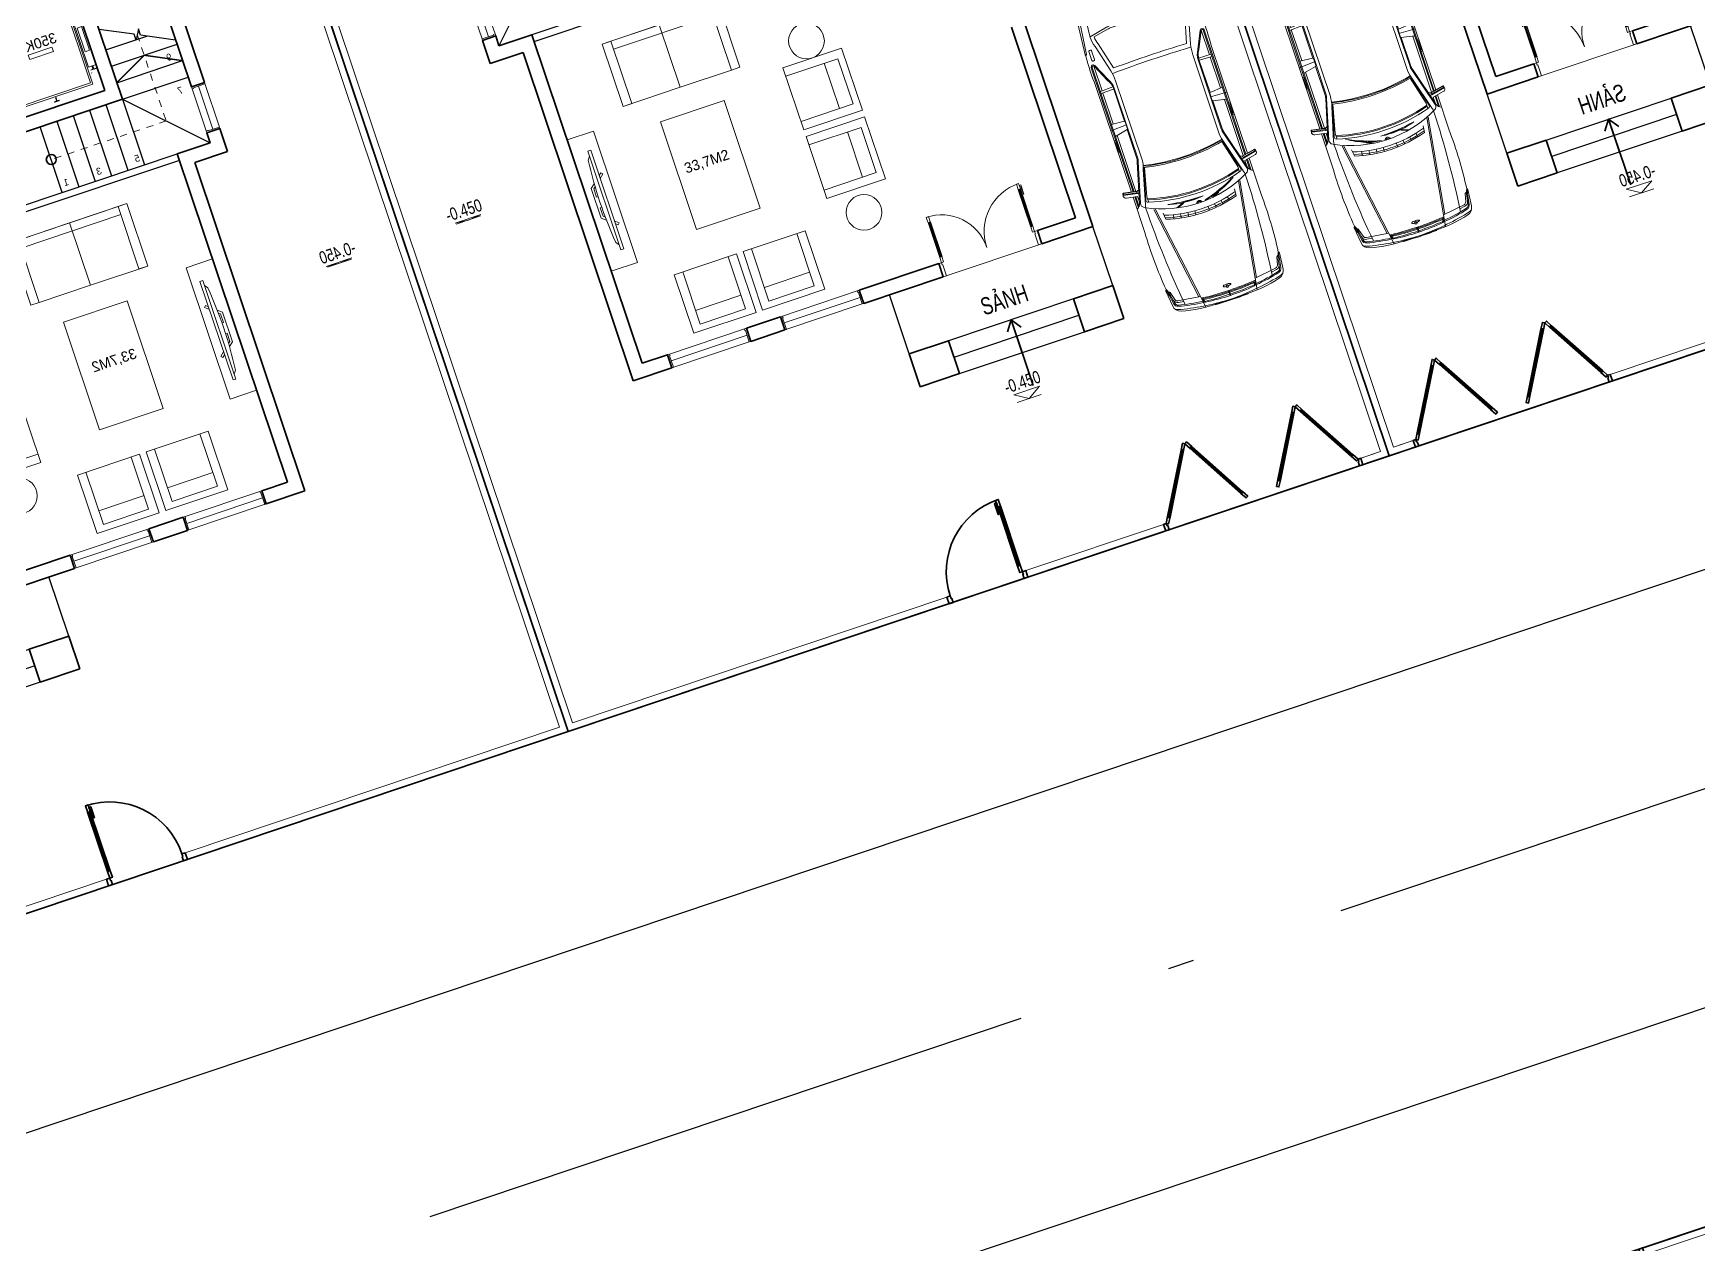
# Model space of a CAD drawing. Header units: metres. Extents: x 551291 to 569219, y 2064429 to 2066248.
# Drawn here: x 552570.07 to 552594.1, y 2065566.87 to 2065584.34 of the extents above; entities that cross this region are included whole.
import ezdxf

# ---------------------------------------------------------------- set-up
doc = ezdxf.new("R2010")
doc.units = ezdxf.units.M
for name, pattern in [('$AUDIT_BAD_LTYPE2', [0]), ('ACAD_ISO10W100', [18.5, 12, -3, 0.5, -3]), ('CENTER', [2, 1.25, -0.25, 0.25, -0.25]), ('HIDDEN2', [0.1875, 0.125, -0.0625])]:
    doc.linetypes.add(name, pattern=pattern)
doc.layers.get('0').update_dxf_attribs({"linetype": 'CONTINUOUS'})
for name, color, linetype, lineweight in [('-CONCRETE', 1, 'CONTINUOUS', 35), ('-DOOR', 137, 'CONTINUOUS', 9), ('-FURNITURE', 46, 'CONTINUOUS', 9), ('-HATCH', 8, 'CONTINUOUS', 5), ('-KH', 143, 'CONTINUOUS', 13), ('-LINE1', 7, 'CONTINUOUS', 18), ('-LINE2', 252, 'CONTINUOUS', 9), ('-TEXT', 7, 'CONTINUOUS', 15), ('-WALL', 4, 'CONTINUOUS', 35)]:
    doc.layers.add(name, color=color, linetype=linetype, lineweight=lineweight)
for name, color, linetype in [('APOLIC', 7, 'CONTINUOUS'), ('ChiaLo', 128, 'CENTER'), ('datOBt', 42, 'CONTINUOUS'), ('LogDg', 7, 'CONTINUOUS'), ('loKBT', 42, 'CONTINUOUS'), ('SOLO', 7, 'CONTINUOUS'), ('TEXT25', 2, 'CONTINUOUS'), ('TimDg', 222, 'CONTINUOUS'), ('ViaHeS', 32, 'CONTINUOUS')]:
    doc.layers.add(name, color=color, linetype=linetype)
doc.styles.add('1', font='arial.ttf')
doc.styles.add('kieuchuDim', font='arial.ttf', dxfattribs={"width": 0.75})
doc.styles.add('T1', font='', dxfattribs={"height": 200})
doc.styles.get('T1').set_extended_font_data('VNgeometric Light')
doc.dimstyles.new('1-100A3', dxfattribs={"dimscale": 100, "dimtxt": 2, "dimasz": 1.2, "dimexe": 1.8, "dimexo": 0, "dimgap": 0.75, "dimtad": 1, "dimdec": 0, "dimzin": 0, "dimdsep": 46, "dimtxsty": 'kieuchuDim', "dimblk": 'ARCHTICK', "dimcen": 0, "dimdle": 1.8, "dimclrd": 256, "dimclre": 256, "dimclrt": 7, "dimadec": 0, "dimazin": 0, "dimtfac": 0.0001, "dimtdec": 0, "dimtix": 1, "dimtmove": 2, "dimatfit": 3, "dimldrblk": 'ARCHTICK', "dimfxl": 0, "dimtolj": 1, "dimtzin": 0, "dimarcsym": 0})

# ---------------------------------------------------------------- blocks, each defined once
blk = doc.blocks.new('*U1147')
for points in [[(50, 796), (90, 796), (90, 896), (50, 896), (50, 796)], [(50, 799), (50, 100)], [(1795, 749), (1755, 749), (1755, 849), (1795, 849), (1795, 749)], [(1795, 752), (1795, 100)], [(50, 100), (90, 100), (90, 0), (50, 0), (50, 100)], [(1795, 100), (1755, 100), (1755, 0), (1795, 0), (1795, 100)]]:
    blk.add_lwpolyline(points)
at = {"ltscale": 0.3}
for points in [[(946, 0, 0.414214), (50, 896, 0.414214)], [(946, 0, -0.414214), (1795, 849, -0.414214)]]:
    blk.add_lwpolyline(points, format="xyb", dxfattribs=at)
for points in [[(22, 691), (22, 860), (50, 860), (50, 832), (27, 832), (27, 691)], [(0, 0), (50, 0), (50, -40), (60, -40), (60, -246), (0, -246)], [(1845, 0), (1795, 0), (1795, -40), (1785, -40), (1785, -246), (1845, -246)]]:
    blk.add_lwpolyline(points, close=True)
at = {"layer": 'APOLIC', "linetype": '$AUDIT_BAD_LTYPE2'}
for p, q in [((70, 100), (70, 796)), ((90, 796), (90, 100)), ((1755, 749), (1755, 100)), ((1775, 100), (1775, 749))]:
    blk.add_line(p, q, dxfattribs=at)
blk = doc.blocks.new('A$C6CE07C06')
for p, q in [((2811, 1945), (2844, 1766)), ((2816, 1953), (2822, 1954)), ((2828, 1949), (2860, 1769)), ((1355, 1774), (989, 1774)), ((1356, 1801), (1350, 1615)), ((1387, 1801), (1382, 1615)), ((1842, 1774), (1387, 1774)), ((1857, 1615), (1840, 1801)), ((1925, 1839), (1915, 1601)), ((1980, 1615), (2018, 1801)), ((2839, 1774), (2013, 1774)), ((2856, 1761), (2853, 1760)), ((2900, 1839), (3433, 1839)), ((3068, 1815), (2905, 1815)), ((3055, 1801), (2907, 1801)), ((2996, 1774), (2912, 1774)), ((3245, 1511), (3341, 1500)), ((3370, 1393), (3312, 1380)), ((3391, 1290), (3332, 1281)), ((3406, 1186), (3347, 1180)), ((3414, 1081), (3355, 1079)), ((3406, 779), (3347, 785)), ((3414, 884), (3355, 886)), ((3370, 572), (3312, 585)), ((3391, 675), (3332, 685)), ((1356, 164), (1350, 350)), ((1387, 164), (1382, 351)), ((1857, 351), (1840, 164)), ((1925, 127), (1915, 364)), ((1980, 351), (2018, 164)), ((3341, 465), (3245, 454)), ((1355, 191), (989, 191)), ((1842, 191), (1387, 191)), ((2839, 191), (2013, 191)), ((2811, 20), (2844, 199)), ((2816, 12), (2822, 11)), ((2828, 16), (2860, 196)), ((2901, 127), (3422, 127)), ((3068, 150), (2905, 150)), ((3055, 164), (2907, 164)), ((2996, 191), (2912, 191))]:
    blk.add_line(p, q)
for points in [[(2912, 1774), (2884, 1931, 0.322829), (2849, 1965), (2812, 1959, 0.422531), (2806, 1952), (2842, 1758), (2825, 1723)], [(4553, 340, -0.027873), (3110, 247, -0.059366), (3058, 256), (2582, 386, 0.079464), (2446, 413), (1281, 413, 0.06068), (1127, 394), (736, 296, -0.120949), (592, 270), (116, 311, -0.39497), (59, 371), (59, 1600, -0.404135), (117, 1660), (602, 1699, -0.112937), (736, 1673), (1127, 1571, 0.06068), (1281, 1553), (2446, 1553, 0.070217), (2582, 1578), (3058, 1711, -0.044809), (3109, 1718, -0.02806), (4553, 1625)], [(585, 1698), (531, 1430, 0.050349), (524, 1369), (524, 593, 0.051729), (531, 530), (585, 271)], [(713, 346, -0.11132), (605, 325), (561, 536, -0.051729), (555, 593), (555, 1369, -0.050349), (560, 1424), (605, 1644, -0.111864), (714, 1623), (1102, 1522, 0.016174), (1102, 443), (713, 347)], [(817, 1835, -0.039974), (1255, 1839), (2827, 1839)], [(2832, 150), (1846, 150), (999, 150, -0.758852), (984, 205), (1232, 321, -0.14996), (1372, 364), (1915, 364), (2389, 364, -0.077307), (2455, 354), (3016, 199, 0.360394), (3088, 230, 0.242572), (3089, 1735, 0.360655), (3017, 1766), (2455, 1611, -0.077307), (2389, 1601), (1915, 1601), (1372, 1601, -0.137614), (1232, 1645), (984, 1761, -0.758852), (999, 1815), (1846, 1815), (2832, 1815)], [(2834, 1801), (999, 1801, 0.768317), (992, 1772), (1240, 1655, 0.14228), (1371, 1613), (1857, 1615), (1865, 1608), (1971, 1608), (1980, 1615), (2389, 1615, 0.077278), (2451, 1624), (3023, 1782, 0.231129), (3080, 1839)], [(4578, 1777, -0.06824), (4603, 1702, -0.051611), (4688, 983), (4688, 1178, 0.069896), (4626, 1707, 0.32103), (4523, 1797), (4292, 1820, 0.311578), (4273, 1810, 0.311578)], [(4609, 1370, 0.043765), (4549, 1724, 0.303464), (4496, 1773), (4373, 1795, 0.018633), (4273, 1810, 0.083909), (4370, 1778), (4493, 1756, -0.304556), (4533, 1720, -0.038587), (4593, 1374)], [(4517, 1385), (4476, 1703, 0.304567), (4446, 1739), (4333, 1770, -0.23887), (4324, 1778), (4320, 1790)], [(4512, 1628), (4500, 1706, 0.304567), (4453, 1762), (4438, 1766)], [(1170, 1557, 0.017383), (1170, 408, -9.34877)], [(2526, 1563, -0.107872), (2527, 402, 0.970081)], [(2537, 1565, -0.107895), (2538, 400, -0.109161)], [(3212, 1273, -0.045041), (3259, 1070, 0.050749), (3081, 1543, -0.062222), (3208, 1285), (3219, 1281), (3256, 1209)], [(3104, 1495, -0.052375), (3205, 1275), (3214, 1272), (3259, 1184)], [(4578, 988, 0.025968), (4561, 1353, -0.502127), (4565, 1357), (4613, 1347)], [(4689, 1226), (4695, 1226, -0.001921), (4700, 983)], [(3197, 762, -0.045041), (3153, 558, 0.050749), (3195, 1062, -0.062222), (3198, 775), (3207, 766), (3242, 679)], [(3239, 660), (3198, 760), (3191, 767, 0.052375), (3195, 1009)], [(4578, 188, 0.06824), (4603, 263, 0.051611), (4688, 983), (4688, 788, -0.069896), (4626, 258, -0.32103), (4523, 168), (4292, 145, -0.311578), (4273, 155, -0.311578)], [(4613, 618), (4565, 608, -0.502127), (4561, 612, 0.02601), (4578, 977, 0.026384)], [(4689, 739), (4695, 739, 0.001921), (4700, 983)], [(4611, 595, -0.046101), (4549, 241, -0.303464), (4496, 192), (4373, 171, -0.018633), (4273, 155, -0.083909), (4370, 187), (4493, 209, 0.304556), (4533, 245, 0.038587), (4593, 591)], [(4517, 580), (4476, 262, -0.304567), (4446, 227), (4333, 195, 0.23887), (4324, 187), (4320, 175)], [(2834, 164), (999, 164, -0.768317), (992, 193), (1240, 310, -0.149181), (1371, 351), (1857, 351), (1865, 357), (1971, 357), (1980, 351), (2389, 351, -0.077278), (2451, 341), (3023, 184, -0.228236), (3080, 127)], [(2912, 191), (2884, 34, -0.322829), (2849, 0), (2812, 6, -0.422531), (2806, 14), (2842, 207), (2825, 242)], [(4512, 337), (4500, 259, -0.304567), (4453, 203), (4438, 199)], [(817, 130, 0.041495), (1267, 127), (2827, 127)]]:
    blk.add_lwpolyline(points, format="xyb")
for points in [[(2835, 1963), (2874, 1764), (2872, 1737)], [(2072, 1839), (2072, 1815), (2251, 1815), (2251, 1839)], [(2092, 1839), (2092, 1830), (2233, 1830), (2233, 1839)], [(2558, 1553), (2959, 1653), (3041, 1653)], [(3153, 1597), (4682, 1360)], [(3157, 1617), (4514, 1407)], [(49, 1051), (76, 1051), (76, 920), (49, 920)], [(3153, 368), (4682, 605)], [(3157, 348), (4514, 558)], [(2558, 412), (2959, 313), (3041, 313)], [(2072, 127), (2072, 150), (2251, 150), (2251, 127)], [(2092, 127), (2092, 135), (2233, 135), (2233, 127)], [(2835, 2), (2874, 201), (2872, 228)]]:
    blk.add_lwpolyline(points)
for points in [[(48, 285), (48, 1680, -0.373826), (99, 1739), (803, 1820), (820, 1839), (54, 1773, 0.383818), (0, 1713), (0, 252, 0.383818), (54, 192), (820, 126), (803, 145), (99, 226, -0.373826)], [(2557, 404), (3001, 284, 0.388671), (3036, 301, 0.143383), (3036, 1665, 0.390953), (3001, 1682), (2557, 1559, -0.106047)], [(4564, 983, 0.027521), (4546, 1368, -0.543027), (4554, 1373), (4603, 1360, -0.308444), (4617, 1345, -0.028524), (4637, 983, -0.028524), (4617, 620, -0.308444), (4603, 605), (4554, 592, -0.543027), (4546, 597, 0.027521)], [(4501, 981, 0.027754), (4500, 1005, 0.037978), (4497, 1021, 0.078467), (4490, 1036, 0.253942), (4486, 1038, 0.253942), (4481, 1036, 0.078467), (4475, 1021, 0.037978), (4472, 1005, 0.027754), (4470, 981, 0.027754), (4472, 958, 0.037978), (4475, 941, 0.078467), (4481, 927, 0.253942), (4486, 924, 0.253942), (4490, 927, 0.078467), (4497, 941, 0.037978), (4500, 958, 0.027754)], [(906, 228), (776, 228, 0.414214), (764, 215), (764, 203, 0.414214), (776, 190), (906, 190, 0.414214), (919, 203), (919, 215, 0.414214)]]:
    blk.add_lwpolyline(points, format="xyb", close=True)
blk.add_lwpolyline([(4637, 988), (4570, 988), (4570, 977), (4637, 977)], close=True)
blk.add_circle((4502, 982), 17.5)
for centre, radius, start, end in [((2818, 1947), 6.67, 102.2823, 190.4042), ((2821, 1948), 6.67, 10.3268, 82.609), ((2851, 1767), 6.67, 190.4042, 285.2365), ((2854, 1768), 6.67, 285.2365, 10.3268), ((714, 984), 2372, 343.5716, 16.3779), ((714, 983), 2387, 343.6793, 16.2892), ((3648, -4086), 5929, 83.9529, 92.0822), ((1629, 983), 1731, 359.9757, 17.6213), ((1607, 983), 1789, 359.9764, 16.8703), ((1629, 983), 1789, 359.9764, 16.7982), ((1059, 1015), 3532, 359.565, 5.5133), ((1059, 1015), 3560, 359.5684, 5.381), ((4612, 1343), 4.58, 6.5805, 75.1489), ((3280, 983), 40.8, 103.7631, 256.1858), ((3280, 983), 25.6, 111.5508, 248.398), ((1629, 982), 1731, 342.3787, 0.0243), ((1607, 982), 1789, 343.1297, 0.0236), ((1629, 982), 1789, 343.2018, 0.0236), ((1059, 950), 3532, 354.4867, 0.4446), ((1059, 950), 3560, 354.619, 0.4411), ((4612, 622), 4.58, 284.8511, 353.4195), ((2818, 19), 6.67, 169.5958, 257.7177), ((2821, 17), 6.67, 277.391, 349.6732), ((2851, 198), 6.67, 74.7635, 169.5958), ((2854, 197), 6.67, 349.6732, 74.7635), ((3653, 6050), 5928, 267.7698, 276.0029)]:
    blk.add_arc(centre, radius, start, end)
blk = doc.blocks.new('t1$0$D11')
at = {"linetype": '$AUDIT_BAD_LTYPE2'}
for p, q in [((70, 100), (70, 1000)), ((90, 1000), (90, 100))]:
    blk.add_line(p, q, dxfattribs=at)
for points in [[(50, 1000), (90, 1000), (90, 1100), (50, 1100), (50, 1000)], [(50, 1003), (50, 100)], [(50, 100), (90, 100), (90, 0), (50, 0), (50, 100)]]:
    blk.add_lwpolyline(points)
for points in [[(118, 895), (118, 1064), (90, 1064), (90, 1036), (113, 1036), (113, 895)], [(0, 0), (50, 0), (50, -40), (60, -40), (60, -100), (0, -100)], [(1200, 0), (1150, 0), (1150, -40), (1140, -40), (1140, -100), (1200, -100)]]:
    blk.add_lwpolyline(points, close=True)
at = {"linetype": '$AUDIT_BAD_LTYPE2', "ltscale": 0.3}
blk.add_arc((50, 0), 1100, 0, 90, dxfattribs=at)
blk = doc.blocks.new('_ArchTick')
at = {"color": 0, "linetype": 'ByBlock', "const_width": 0.15}
blk.add_lwpolyline([(-0.5, -0.5), (0.5, 0.5)], dxfattribs=at)
blk = doc.blocks.new('*U1141')
at = {"ltscale": 10}
for p, q in [((0, 1400), (0, 0)), ((200, 1355), (200, 45)), ((400, 1355), (400, 0)), ((400, 0), (0, 0))]:
    blk.add_line(p, q, dxfattribs=at)
for points in [[(400, 1400), (400, 1355), (50, 1355), (50, 1340), (0, 1340), (0, 1400)], [(400, 0), (400, 45), (50, 45), (50, 60), (0, 60), (0, 0)]]:
    blk.add_lwpolyline(points, close=True, dxfattribs=at)
blk = doc.blocks.new('A$Cb65e9cbc')
at = {"layer": '-FURNITURE'}
for p, q in [((0, 1000), (1062, 1000)), ((0, 1000), (0, 0)), ((144, 892), (144, 0)), ((144, 892), (918, 892)), ((918, 892), (918, 0)), ((1062, 1000), (1062, 0)), ((144, 658), (918, 658)), ((1062, 0), (0, 0))]:
    blk.add_line(p, q, dxfattribs=at)
blk = doc.blocks.new('XR.MB.LM123$0$tvi 1')
blk.add_lwpolyline([(29, 0), (29, -1000), (0, -1000), (0, 0)], close=True)
for points in [[(29, -50), (52, -81)], [(-24, -236), (-39, -252)], [(0, -285), (-39, -252)], [(0, -256), (-24, -236)], [(70, -315), (111, -350), (111, -650), (70, -685)], [(89, -446), (89, -360), (71, -345)], [(89, -446), (73, -446)], [(89, -554), (89, -640), (71, -655)], [(89, -554), (73, -554)], [(0, -715), (-39, -748)], [(-24, -764), (-39, -748)], [(0, -744), (-24, -764)], [(29, -950), (52, -919)]]:
    blk.add_lwpolyline(points)
blk.add_arc((-4025, -500), 4099, 354.1311, 5.8689)
blk = doc.blocks.new('THANG M 350KG')
at = {"layer": '-CONCRETE'}
for points in [[(1200, -1700), (1800, -1700), (1800, 200), (-200, 200), (-200, -1700), (400, -1700)], [(1200, -1500), (1600, -1500), (1600, 0), (0, 0), (0, -1500), (400, -1500)], [(400, -1500), (400, -1700)], [(1200, -1500), (1200, -1700)]]:
    blk.add_lwpolyline(points, dxfattribs=at)
at = {"layer": '-LINE2', "linetype": 'Continuous', "ltscale": 2}
for p, q in [((142, -134), (1458, -134)), ((142, -1365), (142, -134)), ((170, -161), (1430, -161)), ((170, -1293), (170, -161)), ((299, -101), (296, -101)), ((341, -19), (341, -46)), ((344, -19), (341, -19)), ((341, -98), (341, -71)), ((344, -19), (344, -46)), ((344, -98), (344, -71)), ((389, -51), (349, -51)), ((389, -54), (349, -54)), ((389, -63), (349, -63)), ((389, -66), (349, -66)), ((392, -57), (392, -60)), ((395, -57), (395, -60)), ((1205, -57), (1205, -60)), ((1208, -57), (1208, -60)), ((1211, -51), (1251, -51)), ((1211, -54), (1251, -54)), ((1211, -63), (1251, -63)), ((1211, -66), (1251, -66)), ((1211, -101), (1214, -101)), ((1256, -19), (1259, -19)), ((1256, -19), (1256, -46)), ((1256, -98), (1256, -71)), ((1259, -19), (1259, -46)), ((1259, -98), (1259, -71)), ((1430, -1293), (1430, -161)), ((1458, -1365), (1458, -134)), ((1556, -1365), (44, -1365)), ((44, -1419), (44, -1365)), ((1556, -1419), (44, -1419)), ((170, -1293), (431, -1293)), ((1191, -1369), (409, -1369)), ((409, -1399), (409, -1369)), ((1191, -1399), (409, -1399)), ((431, -1365), (431, -1293)), ((800, -1369), (800, -1399)), ((1430, -1293), (1168, -1293)), ((1168, -1365), (1168, -1293)), ((1191, -1399), (1191, -1369)), ((1556, -1419), (1556, -1365)), ((1556, -1446), (44, -1446)), ((44, -1446), (44, -1500)), ((44, -1500), (400, -1500)), ((400, -1496), (400, -1504)), ((400, -1496), (431, -1496)), ((400, -1504), (409, -1504)), ((400, -1532), (400, -1541)), ((400, -1532), (409, -1532)), ((400, -1541), (431, -1541)), ((401, -1497), (401, -1503)), ((401, -1497), (430, -1497)), ((401, -1503), (409, -1503)), ((401, -1533), (401, -1539)), ((401, -1533), (409, -1533)), ((401, -1539), (430, -1539)), ((1195, -1456), (404, -1456)), ((404, -1456), (404, -1492)), ((1195, -1492), (404, -1492)), ((409, -1503), (409, -1504)), ((409, -1532), (409, -1533)), ((430, -1497), (430, -1539)), ((1168, -1496), (431, -1496)), ((431, -1496), (431, -1541)), ((800, -1456), (800, -1492)), ((1168, -1496), (1168, -1541)), ((1200, -1496), (1168, -1496)), ((1200, -1541), (1168, -1541)), ((1170, -1497), (1170, -1539)), ((1199, -1497), (1170, -1497)), ((1199, -1539), (1170, -1539)), ((1199, -1503), (1191, -1503)), ((1191, -1503), (1191, -1504)), ((1200, -1504), (1191, -1504)), ((1191, -1532), (1191, -1533)), ((1200, -1532), (1191, -1532)), ((1199, -1533), (1191, -1533)), ((1195, -1456), (1195, -1492)), ((1199, -1497), (1199, -1503)), ((1199, -1533), (1199, -1539)), ((1200, -1496), (1200, -1504)), ((1556, -1500), (1200, -1500)), ((1200, -1532), (1200, -1541)), ((1556, -1446), (1556, -1500))]:
    blk.add_line(p, q, dxfattribs=at)
for points in [[(395, 0), (395, -117), (1205, -117), (1205, 0)], [(620, -26), (980, -26), (980, -91), (620, -91)], [(768, -526), (832, -526), (832, -886), (768, -886)]]:
    blk.add_lwpolyline(points, close=True, dxfattribs=at)
for points in [[(98, -710), (124, -710, 0.414214), (125, -709), (125, -706), (125, -702, 0.414214), (124, -701), (98, -701, -0.256978), (94, -704), (82, -704, -0.414214), (79, -701), (76, -675, 0.414214), (74, -672), (69, -672), (69, -706), (69, -739), (74, -739, 0.414214), (76, -737), (79, -710, -0.414214), (82, -707), (94, -707, -0.256978), (98, -710)], [(1502, -710), (1476, -710, -0.414214), (1475, -709), (1475, -706), (1475, -702, -0.414214), (1476, -701), (1502, -701, 0.256978), (1506, -704), (1518, -704, 0.414214), (1521, -701), (1524, -675, -0.414214), (1526, -672), (1531, -672), (1531, -706), (1531, -739), (1526, -739, -0.414214), (1524, -737), (1521, -710, 0.414214), (1518, -707), (1506, -707, 0.256978), (1502, -710)]]:
    blk.add_lwpolyline(points, format="xyb", dxfattribs=at)
for centre, radius, start, end in [((349, -46), 8.46, 180, 270), ((349, -71), 8.46, 90, 180), ((349, -46), 5.58, 180, 270), ((349, -71), 5.58, 90, 180), ((389, -57), 5.58, 0, 90), ((389, -57), 2.7, 0, 90), ((389, -60), 5.58, 270, 0), ((389, -60), 2.7, 270, 0), ((1211, -57), 5.58, 90, 180), ((1211, -60), 5.58, 180, 270), ((1211, -57), 2.7, 90, 180), ((1211, -60), 2.7, 180, 270), ((1251, -46), 5.58, 270, 0), ((1251, -46), 8.46, 270, 0), ((1251, -71), 8.46, 0, 90), ((1251, -71), 5.58, 0, 90)]:
    blk.add_arc(centre, radius, start, end, dxfattribs=at)
blk = doc.blocks.new('*U1121')
at = {"ltscale": 10}
for p, q in [((0, 2400), (0, 0)), ((200, 2355), (200, 45)), ((400, 2355), (400, 0)), ((400, 0), (0, 0))]:
    blk.add_line(p, q, dxfattribs=at)
for points in [[(400, 2400), (400, 2355), (50, 2355), (50, 2340), (0, 2340), (0, 2400)], [(400, 0), (400, 45), (50, 45), (50, 60), (0, 60), (0, 0)]]:
    blk.add_lwpolyline(points, close=True, dxfattribs=at)
blk = doc.blocks.new('MAU M1BT')
at = {"layer": '-FURNITURE'}
for points in [[(-5681, 3600), (-4810, 3600), (-4810, 4550), (-5681, 4550)], [(-5681, 4550), (-5547, 4550), (-5547, 3600), (-5681, 3600)], [(-4030, 4550), (-5547, 4550), (-5547, 4427), (-4030, 4427)], [(-4810, 4550), (-4810, 3600), (-4030, 3600), (-4030, 4550)], [(-3900, 4550), (-4030, 4550), (-4030, 3600), (-3900, 3600)], [(-6600, 1400), (-6600, 3400), (-6200, 3400), (-6200, 1400)], [(-4271, 1580), (-5239, 1580), (-5239, 3219), (-4271, 3219)]]:
    blk.add_lwpolyline(points, close=True, dxfattribs=at)
for centre in [(-2869, 3654), (-2869, 1045)]:
    blk.add_circle(centre, 258, dxfattribs=at)
at = {"layer": '-HATCH'}
blk.add_line((-2080, -200), (-580, -200), dxfattribs=at)
at = {"layer": '-KH'}
for p, q in [((-8503, 2757), (-8135, 2757)), ((-1647, -2259), (-1279, -2259))]:
    blk.add_line(p, q, dxfattribs=at)
at = {"layer": '-KH', "linetype": 'HIDDEN2', "ltscale": 5}
blk.add_lwpolyline([(-6600, 6816), (-6600, 5500), (-4850, 5500)], dxfattribs=at)
at = {"layer": '-KH'}
for points in [[(-8123, 2775), (-8514, 2775), (-8319, 2757)], [(-1267, -2141), (-1658, -2141), (-1463, -2259)]]:
    blk.add_lwpolyline(points, close=True, dxfattribs=at)
for points in [[(-8319, 2757), (-8319, 2775), (-8123, 2775), (-8319, 2757)], [(-1463, -2259), (-1463, -2141), (-1267, -2141), (-1463, -2259)]]:
    blk.add_solid(points, dxfattribs=at)
at = {"layer": '-LINE1', "lineweight": 18}
for p, q in [((-8377, -4700), (-7777, -4700)), ((-8377, -4700), (-8377, -4700)), ((-8377, -4700), (-8377, -4700)), ((-3644, -4700), (-3044, -4700)), ((-200, -4700), (-200, -4600)), ((2800, -4600), (3100, -4600)), ((2800, -4700), (2800, -4600))]:
    blk.add_line(p, q, dxfattribs=at)
at = {"layer": '-LINE1', "ltscale": 10}
blk.add_line((-3500, -4600), (-3500, -4700), dxfattribs=at)
blk.add_lwpolyline([(2760, -4600), (3100, -4600), (3100, 15200), (-9200, 15200), (-9200, -4600), (-3500, -4600)], dxfattribs=at)
at = {"layer": '-LINE1', "lineweight": 18}
blk.add_lwpolyline([(-2300, -4600), (-200, -4600), (-200, -4700), (-2300, -4700)], close=True, dxfattribs=at)
at = {"layer": '-WALL'}
for p, q in [((-7300, 5850), (-7300, 8150)), ((-7100, 5850), (-7100, 7900)), ((-7100, 5850), (-7300, 5850)), ((-7300, 4800), (-7300, 5150)), ((-7100, 5150), (-7300, 5150)), ((-7100, 5000), (-7100, 5150)), ((-6600, 5000), (-7100, 5000)), ((-6600, 5000), (-6600, 0)), ((-6800, 4800), (-7300, 4800)), ((-6800, 4800), (-6800, -200)), ((0, 2900), (0, 0)), ((200, 2900), (200, -200)), ((-4491, 0), (-5011, 0)), ((-5011, 0), (-5011, -200)), ((-4491, 0), (-4491, -200)), ((-2080, 0), (-3291, 0)), ((-3291, 0), (-3291, -200)), ((-2080, 0), (-2080, -200)), ((-580, 0), (0, 0)), ((-580, 0), (-580, -200)), ((-4491, -200), (-5011, -200)), ((-2080, -200), (-3291, -200)), ((-580, -200), (200, -200)), ((-2900, -1100), (-2300, -1100)), ((-2900, -1100), (-2900, -1600)), ((-2300, -1100), (-2300, -1600)), ((-400, -1600), (-400, -1100)), ((-400, -1100), (200, -1100)), ((200, -1600), (200, -1100)), ((-2300, -1600), (-2900, -1600)), ((200, -1600), (-400, -1600))]:
    blk.add_line(p, q, dxfattribs=at)
blk.add_lwpolyline([(-9300, -4700), (3200, -4700), (3200, 15300), (-9300, 15300)], close=True, dxfattribs=at)
at = {"layer": '-WALL', "const_width": 20}
blk.add_lwpolyline([(-7100, 6250), (-6600, 6500), (-6100, 6250)], dxfattribs=at)
at = {"layer": '-WALL'}
blk.add_lwpolyline([(-6600, 0), (-6211, 0), (-6211, -200), (-6800, -200)], dxfattribs=at)
blk.add_circle((-4850, 5500), 72.3, dxfattribs=at)
at = {"ltscale": 100}
for p, q in [((-110, -4513), (380, -3665)), ((410, -3682), (-80, -4531)), ((510, -3682), (1000, -4531)), ((1031, -4513), (541, -3665)), ((1569, -4513), (2059, -3665)), ((2090, -3682), (1600, -4531)), ((2190, -3682), (2680, -4531)), ((2710, -4513), (2220, -3665))]:
    blk.add_line(p, q, dxfattribs=at)
for points in [[(460, -3596), (410, -3682), (399, -3676), (404, -3667), (396, -3662), (391, -3671), (380, -3665), (430, -3578)], [(460, -3596), (510, -3682), (521, -3676), (516, -3667), (525, -3662), (530, -3671), (541, -3665), (491, -3578)], [(2140, -3596), (2090, -3682), (2079, -3676), (2084, -3667), (2075, -3662), (2070, -3671), (2059, -3665), (2109, -3578)], [(2140, -3596), (2190, -3682), (2200, -3676), (2195, -3667), (2204, -3662), (2209, -3671), (2220, -3665), (2170, -3578)], [(-99, -4520), (-104, -4528), (-96, -4533), (-91, -4525), (-80, -4531), (-130, -4617), (-160, -4600), (-110, -4513)], [(1020, -4520), (1025, -4528), (1016, -4533), (1011, -4525), (1000, -4531), (1050, -4617), (1081, -4600), (1031, -4513)], [(1580, -4520), (1575, -4528), (1584, -4533), (1589, -4525), (1600, -4531), (1550, -4617), (1519, -4600), (1569, -4513)], [(2699, -4520), (2704, -4528), (2695, -4533), (2690, -4525), (2680, -4531), (2730, -4617), (2760, -4600), (2710, -4513)], [(-150, -4635), (-160, -4635), (-160, -4600), (-200, -4600), (-200, -4700), (-150, -4700)], [(2750, -4635), (2760, -4635), (2760, -4600), (2800, -4600), (2800, -4700), (2750, -4700)]]:
    blk.add_lwpolyline(points, close=True, dxfattribs=at)
at = {"color": 8, "ltscale": 100}
for points in [[(396, -3662), (404, -3667), (-96, -4533), (-104, -4528)], [(525, -3662), (516, -3667), (1016, -4533), (1025, -4528)], [(2075, -3662), (2084, -3667), (1584, -4533), (1575, -4528)], [(2204, -3662), (2195, -3667), (2695, -4533), (2704, -4528)]]:
    blk.add_lwpolyline(points, close=True, dxfattribs=at)
at = {"layer": 'SOLO'}
for p, q in [((-6100, 6750), (-6724, 6750)), ((-6100, 6500), (-7100, 6500)), ((-6100, 6250), (-7100, 6250)), ((-6100, 6000), (-7100, 6000)), ((-6100, 6000), (-6100, 5000)), ((-5850, 6000), (-5850, 5000)), ((-5600, 6000), (-5600, 5000)), ((-5350, 6000), (-5350, 5000)), ((-5100, 6000), (-5100, 5000)), ((-4850, 5000), (-4850, 6000)), ((-2900, -1100), (-2900, -200)), ((200, -1100), (200, -200)), ((-400, -1100), (-2300, -1100)), ((-2300, -1350), (-400, -1350)), ((-2300, -1600), (-400, -1600)), ((-2300, -1600), (-400, -1600))]:
    blk.add_line(p, q, dxfattribs=at)
for points in [[(-7100, 6562), (-6642, 6791), (-6642, 6888), (-6558, 6743), (-6558, 6833), (-6100, 7062)], [(-6100, 6000), (-7100, 5000)]]:
    blk.add_lwpolyline(points, dxfattribs=at)
blk.add_lwpolyline([(-6600, 4900), (-4200, 4900), (-4200, 5000), (-6600, 5000)], close=True, dxfattribs=at)
at = {"layer": '-DOOR'}
for name, p, xscale, yscale, zscale, rotation in [('*U1141', (-7100, 5850), 0.5000000000000001, 0.5000000000000001, 0.5000000000000001, 180), ('*U1147', (-580, 0), -0.8130081300813009, 0.8130081300813009, 0.8130081300813009, 9.801199851722231e-09), ('*U1121', (-6211, 0), 0.5000000000000001, 0.5000000000000001, 0.5000000000000001, 270), ('*U1121', (-4491, 0), 0.5000000000000001, 0.5000000000000001, 0.5000000000000001, 270)]:
    blk.add_blockref(name, p, dxfattribs=dict(at, xscale=xscale, yscale=yscale, zscale=zscale, rotation=rotation))
at = {"layer": '-FURNITURE'}
for name, p, xscale, yscale, zscale, rotation in [('A$Cb65e9cbc', (-3314, 3395), 0.8910000000000003, 0.8910000000000003, 0.8910000000000003, 270), ('A$C6CE07C06', (752, 3011), 1.031914893617, 1.031914893617, 1.031914893617, 270), ('A$Cb65e9cbc', (-3314, 2350), 0.8910000000000003, 0.8910000000000003, 0.8910000000000003, 270), ('A$Cb65e9cbc', (-4805, 1063), 0.8910000000000003, 0.8910000000000003, 0.8910000000000003, 180), ('A$Cb65e9cbc', (-3759, 1063), 0.8910000000000003, 0.8910000000000003, 0.8910000000000003, 180)]:
    blk.add_blockref(name, p, dxfattribs=dict(at, xscale=xscale, yscale=yscale, zscale=zscale, rotation=rotation))
at = {"layer": '-FURNITURE', "extrusion": (0, 0, -1), "xscale": -1.5, "yscale": 1.5, "zscale": 1.5, "rotation": 180.0036897224083}
blk.add_blockref('XR.MB.LM123$0$tvi 1', (6325, 1649), dxfattribs=at)
at = {"layer": '-WALL', "rotation": 90}
blk.add_blockref('THANG M 350KG', (-5900, 6200), dxfattribs=at)
at = {"ltscale": 10, "xscale": -1}
blk.add_blockref('t1$0$D11', (-2300, -4600), dxfattribs=at)
at = {"layer": '-TEXT', "style": 'T1'}
for s, p in [('9', (-6968, 6310)), ('7', (-6968, 5803)), ('5', (-6067, 5072)), ('3', (-5485, 5072)), ('1', (-4985, 5072))]:
    blk.add_text(s, height=100, rotation=360, dxfattribs=at).set_placement(p)
at = {"layer": '-TEXT', "style": '1', "width": 0.75}
for p in [(-8605, 2823), (-1749, -2093)]:
    blk.add_text('-0.450', height=180, dxfattribs=at).set_placement(p)
at = {"layer": '-TEXT', "color": 2, "width": 0.75}
blk.add_text('SẢNH', height=250, dxfattribs=at).set_placement((-1699, -921))
at = {"layer": 'TEXT25', "style": 'T1'}
for s, p in [('350KG', (-5477, 7078)), ('33,7M2', (-5122, 2391))]:
    blk.add_text(s, height=150, rotation=360, dxfattribs=at).set_placement(p)
at = {"layer": '-KH', "ltscale": 15}
blk.add_leader([(-1350, -1100), (-1350, -1600)], dimstyle='1-100A3', override={"dimasz": 1.5, "dimtad": 0, "dimldrblk": 'Open90'}, dxfattribs=at)

msp = doc.modelspace()

# ---------------------------------------------------------------- linework, layer by layer
at = {"layer": 'ChiaLo', "ltscale": 5}
for points in [[(552583.28, 2065597.202), (552589.643, 2065578.241)], [(552571.43, 2065593.225), (552577.793, 2065574.264)]]:
    msp.add_lwpolyline(points, dxfattribs=at)
at = {"layer": 'datOBt'}
for points in [[(552679.707, 2065608.466), (552683.082, 2065614.866), (552679.799, 2065626.432), (552676.135, 2065628.363), (552644.903, 2065617.882), (552546.906, 2065584.994), (552551.678, 2065570.774), (552558.009, 2065567.625)], [(552697.298, 2065564.787), (552693.923, 2065558.386), (552574.553, 2065518.327), (552568.222, 2065521.476), (552558.678, 2065549.917), (552561.827, 2065556.248), (552682.988, 2065596.909), (552689.093, 2065593.69)]]:
    msp.add_lwpolyline(points, close=True, dxfattribs=at)
at = {"layer": 'LogDg'}
for points in [[(552633.502, 2065647.756, -0.219363), (552638.095, 2065642.881), (552643.302, 2065627.365, 0.414214), (552653.432, 2065622.326), (552676.313, 2065630.005, -0.428104), (552686.554, 2065624.605), (552688.878, 2065616.419, -0.400458), (552683.727, 2065606.65), (552558.964, 2065564.78, -0.414214), (552548.834, 2065569.819), (552523.791, 2065644.442, -0.420828), (552528.35, 2065653.354, -0.172814), (552629.953, 2065649.187), (552633.502, 2065647.756)], [(552703.094, 2065566.34), (552694.892, 2065595.232, 0.428104), (552684.651, 2065600.632), (552560.873, 2065559.092, 0.414214), (552555.834, 2065548.963), (552565.378, 2065520.521, 0.414214), (552575.508, 2065515.482), (552697.943, 2065556.571, 0.400458), (552703.094, 2065566.34)]]:
    msp.add_lwpolyline(points, format="xyb", dxfattribs=at)
at = {"layer": 'loKBT'}
for points in [[(552595.131, 2065601.178), (552583.28, 2065597.202), (552589.643, 2065578.241), (552601.494, 2065582.218)], [(552583.28, 2065597.202), (552571.43, 2065593.225), (552577.793, 2065574.264), (552589.643, 2065578.241)], [(552571.43, 2065593.225), (552559.579, 2065589.248), (552565.942, 2065570.287), (552577.793, 2065574.264)], [(552598.801, 2065568.656), (552586.95, 2065564.679), (552593.313, 2065545.718), (552605.164, 2065549.695)]]:
    msp.add_lwpolyline(points, close=True, dxfattribs=at)
at = {"layer": 'TimDg', "linetype": 'ACAD_ISO10W100', "ltscale": 0.75}
msp.add_lwpolyline([(552549.49, 2065558.437), (552892.805, 2065673.651, 0.050829), (552898.346, 2065676.162), (553130.858, 2065811.436)], format="xyb", dxfattribs=at)
at = {"layer": 'ViaHeS'}
msp.add_lwpolyline([(552683.082, 2065614.866), (552679.799, 2065626.432), (552676.135, 2065628.363), (552644.903, 2065617.882), (552636.674, 2065642.4), (552632.938, 2065646.366), (552629.392, 2065647.795, 0.171311), (552529.633, 2065652.179), (552526.465, 2065645.904), (552551.678, 2065570.774), (552558.009, 2065567.625), (552679.707, 2065608.466)], format="xyb", close=True, dxfattribs=at)
msp.add_lwpolyline([(552697.298, 2065564.787), (552693.923, 2065558.386), (552574.553, 2065518.327), (552568.222, 2065521.476), (552558.678, 2065549.917), (552561.827, 2065556.248), (552682.988, 2065596.909), (552689.093, 2065593.69)], close=True, dxfattribs=at)

# ---------------------------------------------------------------- block references
at = {"layer": '-WALL'}
for p, xscale, yscale, zscale, rotation in [((552591.182, 2065583.715), -0.0009999999999999998, 0.001, 0.001, 18.55149986703843), ((552585.114, 2065581.678), 0.001, 0.001, 0.001, 18.55149973828003), ((552567.481, 2065575.761), -0.001, 0.001, 0.001, 18.55149948453448), ((552591.48, 2065561.242), 0.0009999999999999998, 0.0009999999999999998, 0.0009999999999999998, 198.5514995129501)]:
    msp.add_blockref('MAU M1BT', p, dxfattribs=dict(at, xscale=xscale, yscale=yscale, zscale=zscale, rotation=rotation))

doc.saveas('drawing.dxf')
